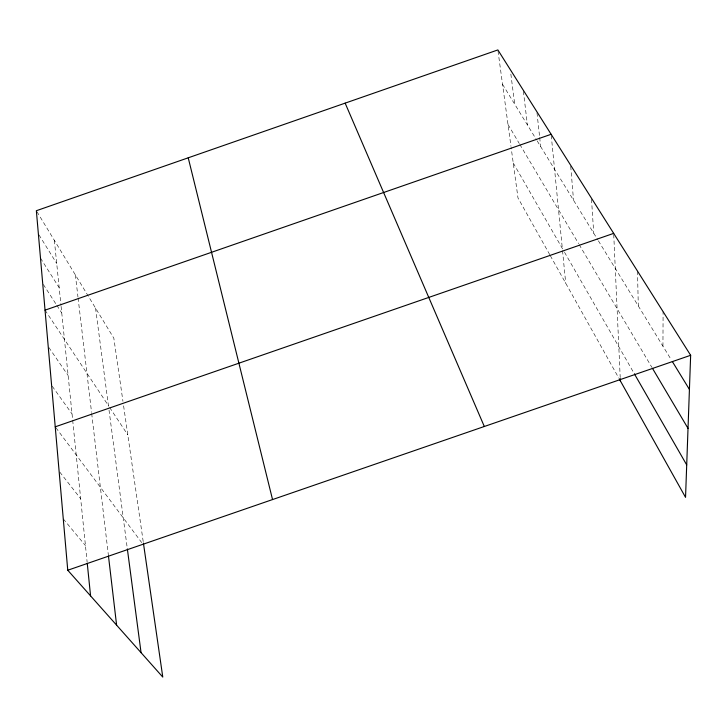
<?xml version="1.0" encoding="UTF-8"?>
<svg xmlns="http://www.w3.org/2000/svg" width="727" height="727" viewBox="0 0 727 727"><rect width="100%" height="100%" fill="white"/><g stroke="black" fill="none" stroke-linecap="round" stroke-linejoin="round"><path stroke-width="0.55" stroke-dasharray="3.63 2.73" d="M662.942 346.197L663.097 311.647M63.276 518.905L85.45 545.568M59.805 472.114L80.67 498.686M55.906 427.73L141.738 542.624M52.262 386.282L72.046 413.945M48.863 347.488L68.129 375.514M45.038 310.156L108.432 405.657M109.659 407.511L127.779 434.819M43.329 284.493L56.224 304.413M56.842 305.367L61.759 312.955M40.494 258.158L59.178 287.674M38.967 234.857L56.715 263.501M502.548 84.35L536.626 139.984M537.198 140.92L597.803 239.855M598.385 240.801L671.185 359.647M36.932 211.675L113.83 338.182L122.954 401.349M508 124.481L519.269 143.51M519.832 144.464L578.601 243.654M579.174 244.626L651.837 367.28M513.244 163.012L563.979 251.315M564.534 252.287L634.435 373.942M549.748 254.686L517.987 197.935L511.126 147.427M550.294 255.668L618.704 377.913M123.599 405.83L143.264 541.978M498.013 51.035L510.972 146.318M95.537 308.094L108.868 408.965M109.014 410.064L127.207 547.813M510.854 74.054L514.698 104.179M523.404 91.293L527.393 124.908M75.372 274.915L77.953 296.87M78.08 297.961L91.557 412.373M91.684 413.49L108.332 554.828M536.999 112.839L539.561 136.458M539.688 137.576L540.661 146.572M54.361 240.346L60.968 305.258M61.086 306.358L87.158 562.334M551.248 135.431L562.316 248.425M562.534 250.642L565.724 283.248M570.731 166.329L573.53 200.234M591.514 199.28L593.723 233.203M613.733 234.503L620.204 377.522M637.506 271.116L638.288 305.94"/><path stroke-width="1.09" d="M143.419 543.087L162.775 677.073L67.756 570.232L36.35 210.721L497.868 49.927L690.65 355.294L685.543 497.35L619.25 378.894M45.038 310.156L551.13 134.295M55.234 426.822L613.679 233.376M67.756 570.232L690.65 355.294M672.357 361.564L689.423 389.427M652.41 368.253L688.024 428.376M634.435 373.942L686.706 464.916M345.143 103.134L484.318 426.495M188.229 157.804L272.543 499.567M127.352 548.921L141.065 652.664M108.459 555.946L116.611 625.175M87.267 563.452L90.575 595.886M620.249 378.631L620.349 380.866"/></g></svg>
